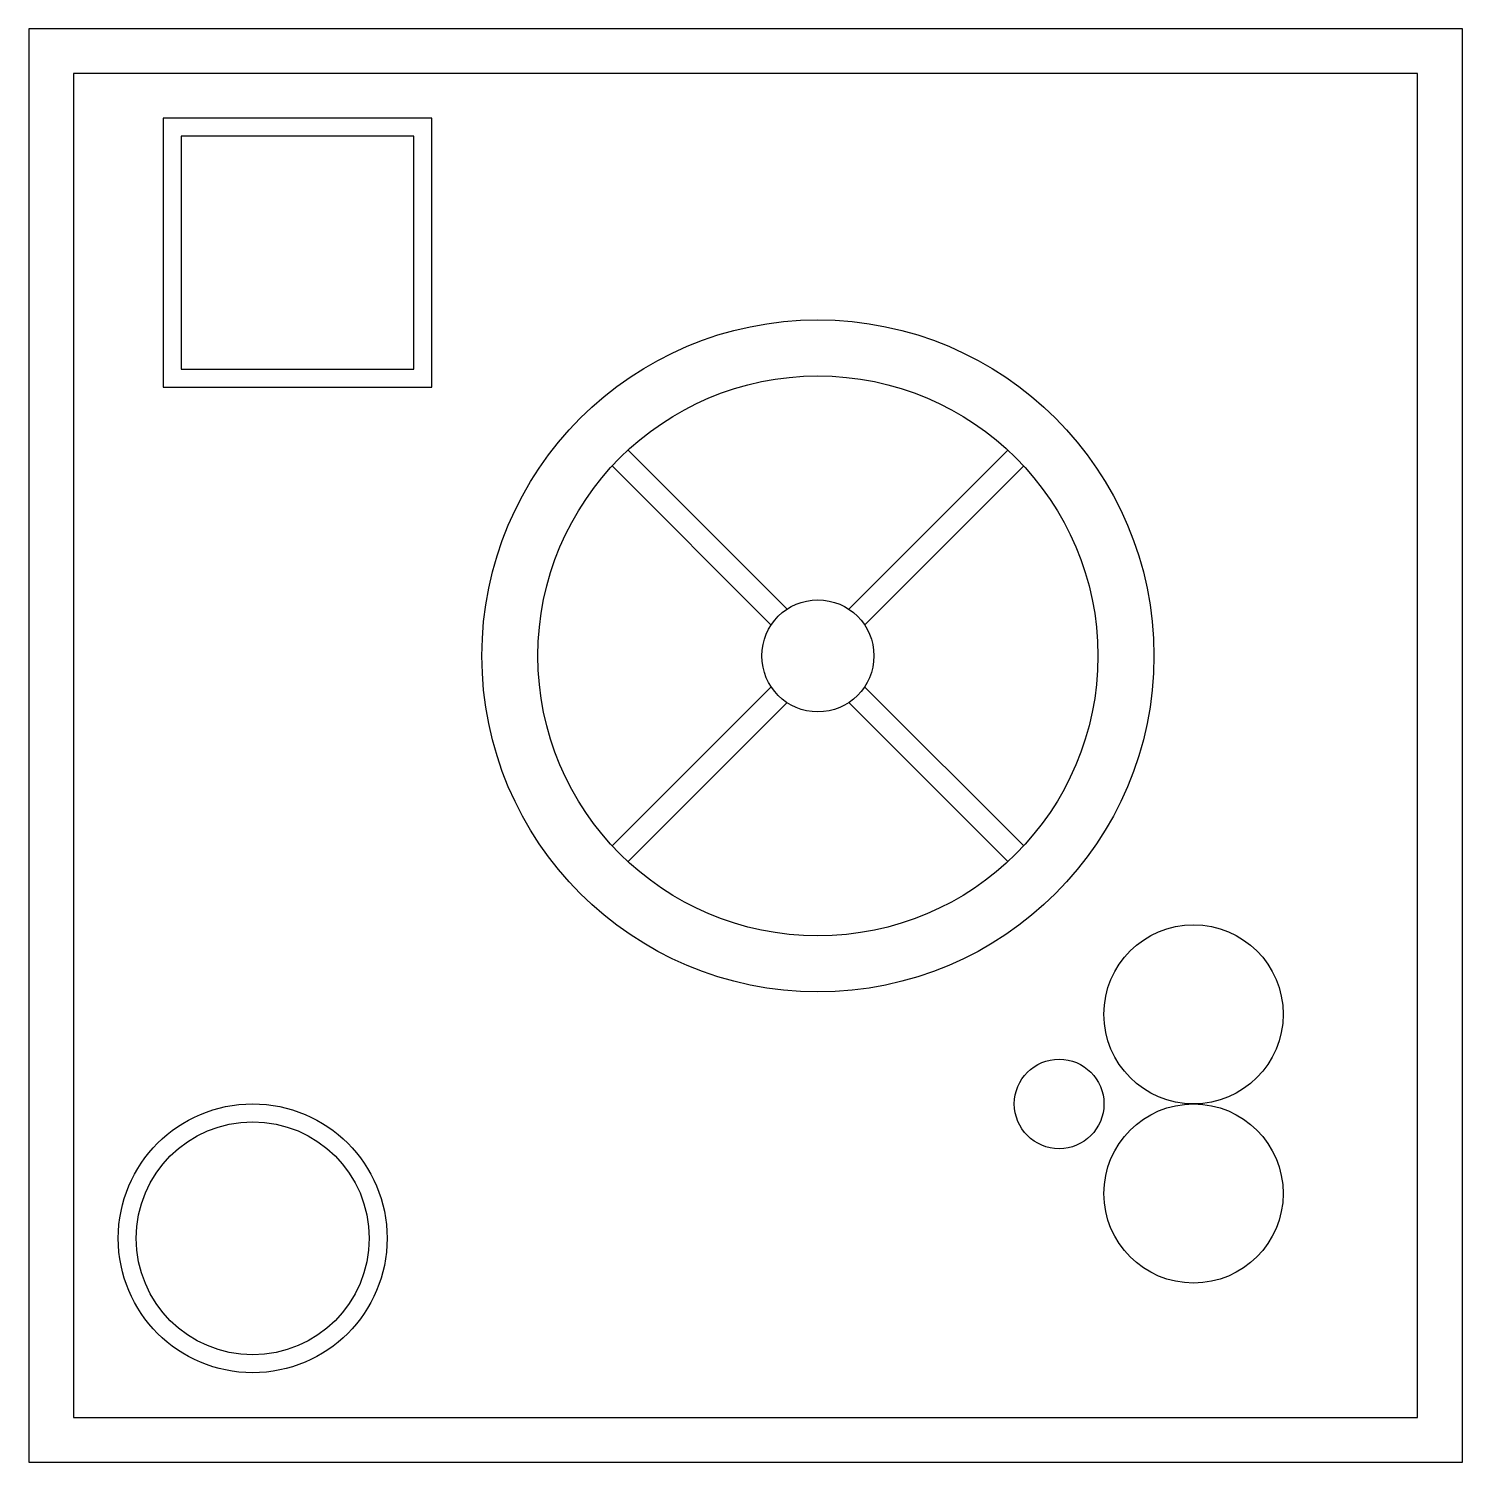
# Model space of a CAD drawing. Extents: x 9.945 to 10.345, y 8.468 to 8.868.
import ezdxf

# ---------------------------------------------------------------- set-up
doc = ezdxf.new("R2010")
doc.units = 0
doc.header["$LTSCALE"] = 0.5
doc.layers.get('0').update_dxf_attribs({"linetype": 'CONTINUOUS'})

msp = doc.modelspace()

# ---------------------------------------------------------------- linework, layer by layer
at = {"color": 0}
for points in [[(9.94473, 8.4678), (10.34473, 8.4678), (10.34473, 8.8678), (9.94473, 8.8678)], [(9.95723, 8.4803), (10.33223, 8.4803), (10.33223, 8.8553), (9.95723, 8.8553)], [(9.98723, 8.7728), (10.05223, 8.7728), (10.05223, 8.8378), (9.98723, 8.8378)]]:
    msp.add_lwpolyline(points, close=True, dxfattribs=at)
for points in [[(9.98223, 8.7678), (10.05723, 8.7678), (10.05723, 8.8428), (9.98223, 8.8428), (9.98223, 8.7678)], [(10.15632, 8.70583), (10.11195, 8.75021)], [(10.17355, 8.70583), (10.21792, 8.75021)], [(10.1519, 8.70141), (10.10753, 8.74579)], [(10.17797, 8.70141), (10.22234, 8.74579)], [(10.10753, 8.63981), (10.1519, 8.68418)], [(10.22234, 8.63981), (10.17797, 8.68418)], [(10.11195, 8.63539), (10.15632, 8.67976)], [(10.21792, 8.63539), (10.17355, 8.67976)]]:
    msp.add_lwpolyline(points, dxfattribs=at)
for centre, radius in [((10.16493, 8.6928), 0.09375), ((10.16493, 8.6928), 0.07812), ((10.16493, 8.6928), 0.01563), ((10.26973, 8.5928), 0.025), ((10.23223, 8.5678), 0.0125), ((10.00723, 8.5303), 0.0375), ((10.26973, 8.5428), 0.025), ((10.00723, 8.5303), 0.0325)]:
    msp.add_circle(centre, radius, dxfattribs=at)

doc.saveas('drawing.dxf')
